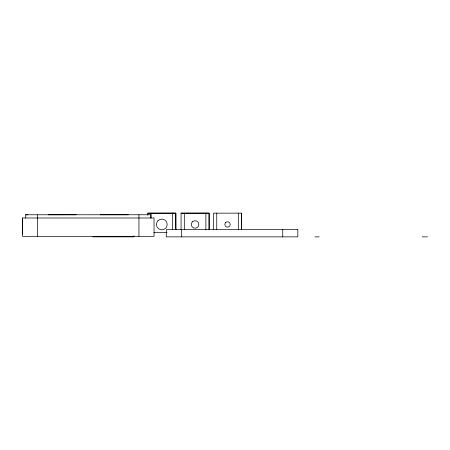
<?xml version="1.0" encoding="UTF-8"?>
<svg xmlns="http://www.w3.org/2000/svg" width="450" height="450" viewBox="0 0 450 450"><rect width="100%" height="100%" fill="white"/><g stroke="black" fill="none" stroke-linecap="round" stroke-linejoin="round"><path stroke-width="0.67" d="M22.5 217.991L22.5 236.323L154.046 236.323L154.046 217.991L22.5 217.991L22.5 234.163M37.598 236.323L37.598 214.757M138.949 236.323L138.949 214.757M26.544 214.757L25.734 214.779L150.812 214.757L150.812 217.991M26.544 214.779L27.889 214.757M147.814 215.089L147.814 213.165L175.832 213.137L175.849 229.776M181.074 229.854L181.074 213.165L209.093 213.137L209.104 229.854M147.814 213.165L175.832 213.137L175.849 229.854M181.074 213.165L209.093 213.137L209.104 229.776M241.554 229.854L241.537 213.137L213.519 213.165L213.519 229.854M48.251 214.779L76.269 214.757M100.288 214.779L128.306 214.757M153.833 232.549L167.051 232.549M92.756 236.863L133.898 236.863L133.898 235.783M314.933 236.863L319.241 236.863M422.218 236.863L427.5 236.863M241.537 213.137L241.554 229.776M282.741 229.669L282.741 236.863M238.32 213.137L238.32 229.776M216.754 213.137L216.754 229.781M205.869 213.137L205.869 229.776M184.309 213.137L184.309 229.781M181.389 229.669L181.389 236.863M172.614 213.137L172.614 229.776M151.048 213.137L151.048 218.008M25.734 214.757L25.734 217.991M158.023 220.646L157.162 221.766A5.389 5.389 0 0 0 165.645 228.274L166.5 227.154A5.389 5.389 0 0 0 158.023 220.646M192.42 221.794L191.818 222.576A3.774 3.774 0 0 0 197.758 227.132L198.354 226.35A3.774 3.774 0 0 0 192.42 221.794M225.63 222.553L225.203 223.116A2.694 2.694 0 0 0 229.444 226.367L229.871 225.81A2.694 2.694 0 0 0 225.63 222.553M297.838 229.669L166.292 229.669L166.292 236.863L297.838 236.863L297.838 229.669"/></g></svg>
